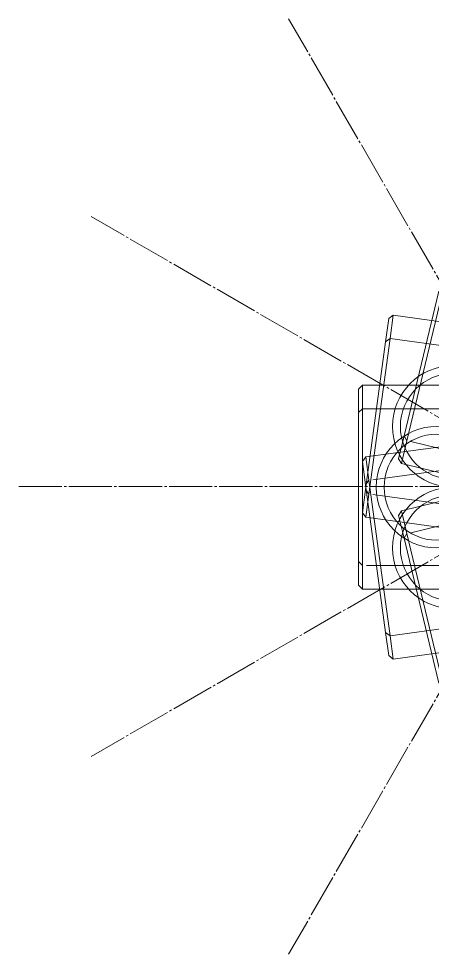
# Model space of a CAD drawing. Header units: millimetres. Extents: x 30 to 978, y -38 to 264.
# Drawn here: x 30.1 to 135.7, y -19.1 to 219.5 of the extents above; entities that cross this region are included whole.
import ezdxf

# ---------------------------------------------------------------- set-up
doc = ezdxf.new("R2010")
doc.units = ezdxf.units.MM
doc.linetypes.add('JIS_08_11', pattern=[12.8, 11, -0.6, 0.6, -0.6])
for name, color, linetype, lineweight in [('Center_L', 7, 'JIS_08_11', 13), ('deg120', 7, 'Continuous', 13), ('deg150', 7, 'Continuous', 13), ('deg180', 7, 'Continuous', 13), ('deg210', 7, 'Continuous', 13), ('deg240', 7, 'Continuous', 13)]:
    doc.layers.add(name, color=color, linetype=linetype, lineweight=lineweight)

msp = doc.modelspace()

# ---------------------------------------------------------------- linework, layer by layer
at = {"layer": 'Center_L'}
for q in [(99.03, 219.53), (48.61, 169.1), (48.61, 31.33), (99.03, -19.09)]:
    msp.add_line((167.92, 100.22), q, dxfattribs=at)
msp.add_lwpolyline([(30.15, 100.22), (167.92, 100.22), (702.18, 100.22)], dxfattribs=at)
at = {"layer": 'deg120'}
for p, q in [((138.62, 150.79), (133.94, 131.35)), ((132.97, 131.58), (137.42, 150.05)), ((132.97, 131.58), (128.52, 113.11)), ((129.26, 111.9), (133.94, 131.35)), ((128.52, 113.11), (127.12, 107.27)), ((129.26, 111.9), (128.52, 113.11)), ((129.26, 111.9), (127.86, 106.07)), ((159.3, 104.67), (130.23, 111.67)), ((127.86, 106.07), (127.12, 107.27)), ((157.9, 98.84), (127.86, 106.07))]:
    msp.add_line(p, q, dxfattribs=at)
at = {"layer": 'deg150'}
for p, q in [((125.76, 143.88), (124.63, 143.03)), ((124.95, 137.94), (125.76, 143.88)), ((156.37, 139.71), (125.76, 143.88)), ((123.82, 137.08), (124.63, 143.03)), ((121.25, 118.26), (123.82, 137.08)), ((124.95, 137.94), (122.24, 118.12)), ((124.95, 137.94), (123.82, 137.08)), ((155.56, 133.76), (124.95, 137.94)), ((121.25, 118.26), (118.68, 99.43)), ((119.54, 98.3), (122.24, 118.12)), ((118.68, 99.43), (117.87, 93.48)), ((119.54, 98.3), (118.68, 99.43)), ((119.54, 98.3), (118.73, 92.36)), ((150.16, 94.13), (120.53, 98.17)), ((118.73, 92.36), (117.87, 93.48)), ((149.35, 88.18), (118.73, 92.36))]:
    msp.add_line(p, q, dxfattribs=at)
for radius in [15.5, 13.5]:
    msp.add_circle((141.07, 115.55), radius, dxfattribs=at)
at = {"layer": 'deg180'}
for p, q in [((117.92, 126.05), (116.92, 125.05)), ((116.92, 119.05), (116.92, 125.05)), ((148.82, 126.05), (117.92, 126.05)), ((117.92, 120.05), (117.92, 126.05)), ((117.92, 120.05), (116.92, 119.05)), ((148.82, 120.05), (117.92, 120.05)), ((117.92, 120.05), (117.92, 100.05)), ((116.92, 100.05), (116.92, 119.05)), ((116.92, 100.05), (116.92, 81.05)), ((117.92, 80.05), (117.92, 100.05)), ((117.92, 80.05), (116.92, 81.05)), ((116.92, 81.05), (116.92, 75.05)), ((117.92, 80.05), (117.92, 74.05)), ((148.82, 80.05), (118.92, 80.05)), ((117.92, 74.05), (116.92, 75.05)), ((148.82, 74.05), (117.92, 74.05))]:
    msp.add_line(p, q, dxfattribs=at)
for radius in [15.5, 13.5]:
    msp.add_circle((136.92, 100.05), radius, dxfattribs=at)
at = {"layer": 'deg210'}
for p, q in [((149.35, 111.92), (118.73, 107.75)), ((118.73, 107.75), (117.87, 106.62)), ((119.54, 101.8), (118.73, 107.75)), ((118.68, 100.68), (117.87, 106.62)), ((150.16, 105.98), (120.53, 101.94)), ((119.54, 101.8), (118.68, 100.68)), ((121.25, 81.85), (118.68, 100.68)), ((119.54, 101.8), (122.24, 81.98)), ((121.25, 81.85), (123.82, 63.02)), ((124.95, 62.17), (122.24, 81.98)), ((155.56, 66.34), (124.95, 62.17)), ((124.95, 62.17), (123.82, 63.02)), ((123.82, 63.02), (124.63, 57.08)), ((124.95, 62.17), (125.76, 56.22)), ((156.37, 60.4), (125.76, 56.22)), ((125.76, 56.22), (124.63, 57.08))]:
    msp.add_line(p, q, dxfattribs=at)
for radius in [15.5, 13.5]:
    msp.add_circle((141.07, 84.55), radius, dxfattribs=at)
at = {"layer": 'deg240'}
for p, q in [((157.9, 101.27), (127.86, 94.04)), ((127.86, 94.04), (127.12, 92.83)), ((129.26, 88.2), (127.86, 94.04)), ((159.3, 95.44), (130.23, 88.44)), ((128.52, 87), (127.12, 92.83)), ((129.26, 88.2), (128.52, 87)), ((132.97, 68.52), (128.52, 87)), ((129.26, 88.2), (133.94, 68.76)), ((132.97, 68.52), (137.42, 50.05)), ((138.62, 49.31), (133.94, 68.76))]:
    msp.add_line(p, q, dxfattribs=at)

doc.saveas('drawing.dxf')
